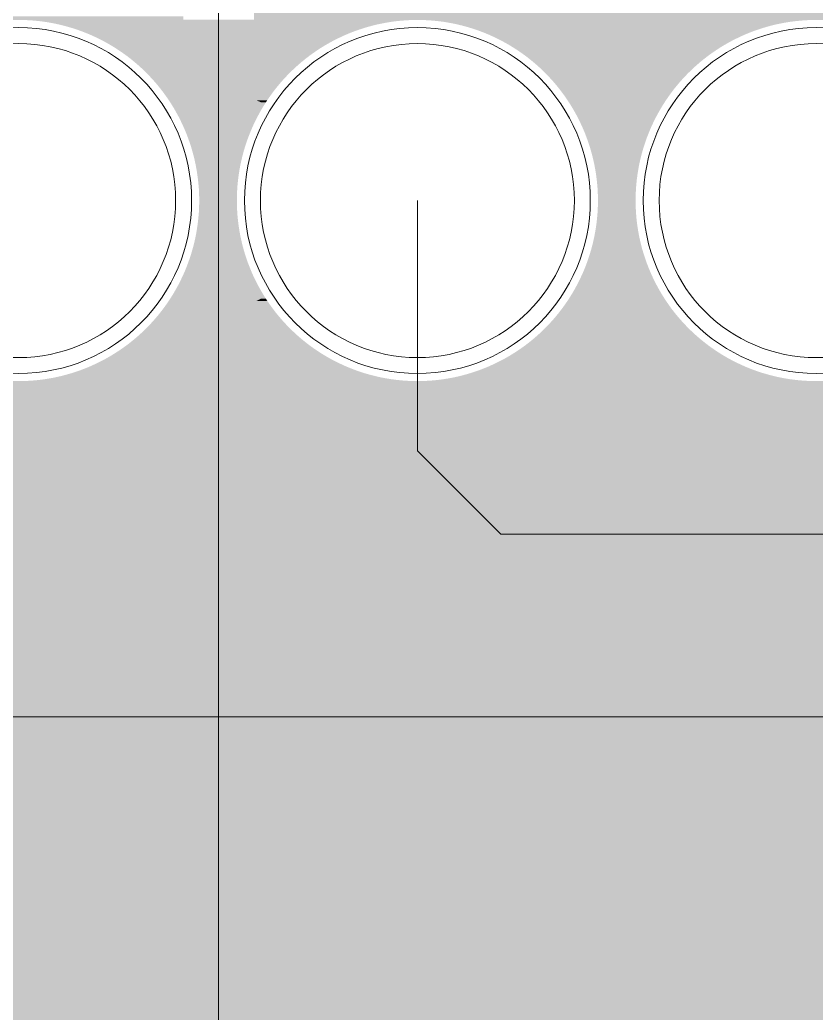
# Model space of a CAD drawing. Header units: millimetres. Extents: x 0 to 210, y 0 to 297.
# Drawn here: x 123.86 to 128.94, y 218.22 to 224.55 of the extents above; entities that cross this region are included whole.
import ezdxf

# ---------------------------------------------------------------- set-up
doc = ezdxf.new("R2010")
doc.units = ezdxf.units.MM
for name, pattern in [('K5LT32768', [0]), ('K5LT32769', [0]), ('K5LT32770', [0]), ('K5LT32771', [0]), ('K5LT32773', [0])]:
    doc.linetypes.add(name, pattern=pattern)

# ---------------------------------------------------------------- blocks, each defined once
blk = doc.blocks.new('U12')
at = {"color": 7, "linetype": 'K5LT32768', "lineweight": 18}
blk.add_circle((123.8564, 223.3985), 1, dxfattribs=at)
blk = doc.blocks.new('U13')
at = {"color": 7, "linetype": 'K5LT32768', "lineweight": 18}
blk.add_circle((126.3964, 223.3985), 1, dxfattribs=at)
blk = doc.blocks.new('U14')
at = {"color": 7, "linetype": 'K5LT32768', "lineweight": 18}
blk.add_circle((128.9364, 223.3985), 1, dxfattribs=at)
blk = doc.blocks.new('U108')
blk.add_hatch(color=7).paths.add_polyline_path([(124.4649, 219.273), (124.4649, 218.373), (123.165, 218.373), (123.165, 219.273)])
blk = doc.blocks.new('U143')
at = {"color": 1, "linetype": 'K5LT32771', "lineweight": 18, "true_color": 0xff0000}
blk.add_circle((123.8564, 223.3985), 1.1016, dxfattribs=at)
blk = doc.blocks.new('U144')
at = {"color": 1, "linetype": 'K5LT32771', "lineweight": 18, "true_color": 0xff0000}
blk.add_circle((126.3964, 223.3985), 1.1016, dxfattribs=at)
blk = doc.blocks.new('U145')
at = {"color": 1, "linetype": 'K5LT32771', "lineweight": 18, "true_color": 0xff0000}
blk.add_circle((128.9364, 223.3985), 1.1016, dxfattribs=at)
blk = doc.blocks.new('U211')
at = {"true_color": 0xff0000}
blk.add_hatch(color=1, dxfattribs=at).paths.add_polyline_path([(124.5665, 219.3746), (124.5665, 218.2714), (123.0634, 218.2714), (123.0634, 219.3746)])
blk = doc.blocks.new('U245')
at = {"color": 3, "linetype": 'K5LT32773', "lineweight": 18, "true_color": 0x00ff00}
blk.add_circle((123.8564, 223.3985), 1, dxfattribs=at)
blk = doc.blocks.new('U246')
at = {"color": 3, "linetype": 'K5LT32773', "lineweight": 18, "true_color": 0x00ff00}
blk.add_circle((126.3964, 223.3985), 1, dxfattribs=at)
blk = doc.blocks.new('U247')
at = {"color": 3, "linetype": 'K5LT32773', "lineweight": 18, "true_color": 0x00ff00}
blk.add_circle((128.9364, 223.3985), 1, dxfattribs=at)
blk = doc.blocks.new('U309')
at = {"color": 1, "linetype": 'K5LT32771', "lineweight": 18, "true_color": 0xff0000}
blk.add_circle((123.8564, 223.3985), 1.1016, dxfattribs=at)
blk = doc.blocks.new('U310')
at = {"color": 1, "linetype": 'K5LT32771', "lineweight": 18, "true_color": 0xff0000}
blk.add_circle((126.3964, 223.3985), 1.1016, dxfattribs=at)
blk = doc.blocks.new('U311')
at = {"color": 1, "linetype": 'K5LT32771', "lineweight": 18, "true_color": 0xff0000}
blk.add_circle((128.9364, 223.3985), 1.1016, dxfattribs=at)

msp = doc.modelspace()

# ---------------------------------------------------------------- hatches: boundary and pattern name
for points in [[(125.355, 224.5487), (125.355, 224.6652), (130.515, 224.6652), (130.515, 224.5487)], [(122.5248, 224.5487), (122.5014, 224.572), (124.9049, 224.572), (124.9049, 224.5487)], [(123.9016, 224.5479), (123.8716, 224.5487), (124.9049, 224.5487), (124.9049, 224.5479)], [(123.9315, 224.5464), (123.9016, 224.5479), (124.9049, 224.5479), (124.9049, 224.5464)], [(123.9618, 224.5438), (123.9315, 224.5464), (124.9049, 224.5464), (124.9049, 224.5438)], [(123.9917, 224.5408), (123.9618, 224.5438), (124.9049, 224.5438), (124.9049, 224.5408)], [(124.0215, 224.537), (123.9917, 224.5408), (124.9049, 224.5408), (124.9049, 224.537)], [(124.0512, 224.5321), (124.0215, 224.537), (124.9049, 224.537), (124.9049, 224.5321)], [(124.0809, 224.5266), (124.0512, 224.5321), (124.9049, 224.5321), (124.9049, 224.5266)], [(124.1104, 224.5205), (124.0809, 224.5266), (124.9049, 224.5266), (124.9049, 224.5205)], [(124.1396, 224.5134), (124.1104, 224.5205), (124.9049, 224.5205), (124.9049, 224.5134)], [(125.355, 224.5479), (125.355, 224.5487), (126.3814, 224.5487), (126.3514, 224.5479)], [(125.355, 224.5464), (125.355, 224.5479), (126.3514, 224.5479), (126.3212, 224.5464)], [(125.355, 224.5438), (125.355, 224.5464), (126.3212, 224.5464), (126.2912, 224.5438)], [(125.355, 224.5408), (125.355, 224.5438), (126.2912, 224.5438), (126.2612, 224.5408)], [(125.355, 224.537), (125.355, 224.5408), (126.2612, 224.5408), (126.2315, 224.537)], [(125.355, 224.5321), (125.355, 224.537), (126.2315, 224.537), (126.2018, 224.5321)], [(125.355, 224.5266), (125.355, 224.5321), (126.2018, 224.5321), (126.1721, 224.5266)], [(125.355, 224.5205), (125.355, 224.5266), (126.1721, 224.5266), (126.1426, 224.5205)], [(125.355, 224.5134), (125.355, 224.5205), (126.1426, 224.5205), (126.1134, 224.5134)], [(126.4416, 224.5479), (126.4116, 224.5487), (128.9214, 224.5487), (128.8914, 224.5479)], [(126.4718, 224.5464), (126.4416, 224.5479), (128.8914, 224.5479), (128.8612, 224.5464)], [(126.5018, 224.5438), (126.4718, 224.5464), (128.8612, 224.5464), (128.8312, 224.5438)], [(126.5317, 224.5408), (126.5018, 224.5438), (128.8312, 224.5438), (128.8012, 224.5408)], [(126.5615, 224.537), (126.5317, 224.5408), (128.8012, 224.5408), (128.7715, 224.537)], [(126.5912, 224.5321), (126.5615, 224.537), (128.7715, 224.537), (128.7415, 224.5321)], [(126.6209, 224.5266), (126.5912, 224.5321), (128.7415, 224.5321), (128.7121, 224.5266)], [(126.6504, 224.5205), (126.6209, 224.5266), (128.7121, 224.5266), (128.6826, 224.5205)], [(126.6796, 224.5134), (126.6504, 224.5205), (128.6826, 224.5205), (128.6534, 224.5134)], [(124.1685, 224.5055), (124.1396, 224.5134), (124.9049, 224.5134), (124.9049, 224.5055)], [(124.1975, 224.4971), (124.1685, 224.5055), (124.9049, 224.5055), (124.9049, 224.4971)], [(124.2262, 224.4877), (124.1975, 224.4971), (124.9049, 224.4971), (124.9049, 224.4877)], [(124.2544, 224.4778), (124.2262, 224.4877), (124.9049, 224.4877), (124.9049, 224.4778)], [(124.2826, 224.4669), (124.2544, 224.4778), (124.9049, 224.4778), (124.9049, 224.4669)], [(124.3105, 224.4554), (124.2826, 224.4669), (124.9049, 224.4669), (124.9049, 224.4554)], [(124.3379, 224.443), (124.3105, 224.4554), (124.9049, 224.4554), (124.9049, 224.443)], [(125.355, 224.5055), (125.355, 224.5134), (126.1134, 224.5134), (126.0842, 224.5055)], [(125.355, 224.4971), (125.355, 224.5055), (126.0842, 224.5055), (126.0555, 224.4971)], [(125.355, 224.4877), (125.355, 224.4971), (126.0555, 224.4971), (126.0268, 224.4877)], [(125.355, 224.4778), (125.355, 224.4877), (126.0268, 224.4877), (125.9983, 224.4778)], [(125.355, 224.4669), (125.355, 224.4778), (125.9983, 224.4778), (125.9704, 224.4669)], [(125.355, 224.4554), (125.355, 224.4669), (125.9704, 224.4669), (125.9425, 224.4554)], [(125.355, 224.443), (125.355, 224.4554), (125.9425, 224.4554), (125.915, 224.443)], [(126.7085, 224.5055), (126.6796, 224.5134), (128.6534, 224.5134), (128.6242, 224.5055)], [(126.7375, 224.4971), (126.7085, 224.5055), (128.6242, 224.5055), (128.5955, 224.4971)], [(126.7662, 224.4877), (126.7375, 224.4971), (128.5955, 224.4971), (128.5668, 224.4877)], [(126.7944, 224.4778), (126.7662, 224.4877), (128.5668, 224.4877), (128.5383, 224.4778)], [(126.8226, 224.4669), (126.7944, 224.4778), (128.5383, 224.4778), (128.5101, 224.4669)], [(126.8505, 224.4554), (126.8226, 224.4669), (128.5101, 224.4669), (128.4825, 224.4554)], [(126.8779, 224.443), (126.8505, 224.4554), (128.4825, 224.4554), (128.455, 224.443)], [(124.3651, 224.43), (124.3379, 224.443), (124.9049, 224.443), (124.9049, 224.43)], [(124.392, 224.4166), (124.3651, 224.43), (124.9049, 224.43), (124.9049, 224.4166)], [(124.4185, 224.4021), (124.392, 224.4166), (124.9049, 224.4166), (124.9049, 224.4021)], [(124.4444, 224.3871), (124.4185, 224.4021), (124.9049, 224.4021), (124.9049, 224.3871)], [(125.355, 224.43), (125.355, 224.443), (125.915, 224.443), (125.8879, 224.43)], [(125.355, 224.4166), (125.355, 224.43), (125.8879, 224.43), (125.8609, 224.4166)], [(125.355, 224.4021), (125.355, 224.4166), (125.8609, 224.4166), (125.8345, 224.4021)], [(125.355, 224.3871), (125.355, 224.4021), (125.8345, 224.4021), (125.8083, 224.3871)], [(126.9051, 224.43), (126.8779, 224.443), (128.455, 224.443), (128.4279, 224.43)], [(126.932, 224.4166), (126.9051, 224.43), (128.4279, 224.43), (128.4009, 224.4166)], [(126.9585, 224.4021), (126.932, 224.4166), (128.4009, 224.4166), (128.3745, 224.4021)], [(126.9844, 224.3871), (126.9585, 224.4021), (128.3745, 224.4021), (128.3483, 224.3871)], [(124.47, 224.3714), (124.4444, 224.3871), (124.9049, 224.3871), (124.9049, 224.3714)], [(124.4954, 224.3549), (124.47, 224.3714), (124.9049, 224.3714), (124.9049, 224.3549)], [(124.5203, 224.3378), (124.4954, 224.3549), (124.9049, 224.3549), (124.9049, 224.3378)], [(124.5447, 224.3203), (124.5203, 224.3378), (124.9049, 224.3378), (124.9049, 224.3203)], [(125.355, 224.3714), (125.355, 224.3871), (125.8083, 224.3871), (125.7827, 224.3714)], [(125.355, 224.3549), (125.355, 224.3714), (125.7827, 224.3714), (125.7575, 224.3549)], [(125.355, 224.3378), (125.355, 224.3549), (125.7575, 224.3549), (125.7327, 224.3378)], [(125.355, 224.3203), (125.355, 224.3378), (125.7327, 224.3378), (125.7083, 224.3203)], [(127.01, 224.3714), (126.9844, 224.3871), (128.3483, 224.3871), (128.3227, 224.3714)], [(127.0354, 224.3549), (127.01, 224.3714), (128.3227, 224.3714), (128.2975, 224.3549)], [(127.0603, 224.3378), (127.0354, 224.3549), (128.2975, 224.3549), (128.2727, 224.3378)], [(127.0847, 224.3203), (127.0603, 224.3378), (128.2727, 224.3378), (128.2483, 224.3203)], [(124.5686, 224.3018), (124.5447, 224.3203), (124.9049, 224.3203), (124.9049, 224.3018)], [(124.5919, 224.283), (124.5686, 224.3018), (124.9049, 224.3018), (124.9049, 224.283)], [(124.6148, 224.2634), (124.5919, 224.283), (124.9049, 224.283), (124.9049, 224.2634)], [(125.355, 224.3018), (125.355, 224.3203), (125.7083, 224.3203), (125.6844, 224.3018)], [(125.355, 224.283), (125.355, 224.3018), (125.6844, 224.3018), (125.661, 224.283)], [(125.355, 224.2634), (125.355, 224.283), (125.661, 224.283), (125.6382, 224.2634)], [(127.1086, 224.3018), (127.0847, 224.3203), (128.2483, 224.3203), (128.2244, 224.3018)], [(127.1319, 224.283), (127.1086, 224.3018), (128.2244, 224.3018), (128.201, 224.283)], [(127.1548, 224.2634), (127.1319, 224.283), (128.201, 224.283), (128.1782, 224.2634)], [(124.6372, 224.2433), (124.6148, 224.2634), (124.9049, 224.2634), (124.9049, 224.2433)], [(124.659, 224.2225), (124.6372, 224.2433), (124.9049, 224.2433), (124.9049, 224.2225)], [(124.6803, 224.2012), (124.659, 224.2225), (124.9049, 224.2225), (124.9049, 224.2012)], [(125.355, 224.2433), (125.355, 224.2634), (125.6382, 224.2634), (125.6158, 224.2433)], [(125.355, 224.2225), (125.355, 224.2433), (125.6158, 224.2433), (125.594, 224.2225)], [(125.355, 224.2012), (125.355, 224.2225), (125.594, 224.2225), (125.5726, 224.2012)], [(127.1772, 224.2433), (127.1548, 224.2634), (128.1782, 224.2634), (128.1558, 224.2433)], [(127.199, 224.2225), (127.1772, 224.2433), (128.1558, 224.2433), (128.134, 224.2225)], [(127.2203, 224.2012), (127.199, 224.2225), (128.134, 224.2225), (128.1126, 224.2012)], [(124.7009, 224.1793), (124.6803, 224.2012), (124.9049, 224.2012), (124.9049, 224.1793)], [(124.7212, 224.157), (124.7009, 224.1793), (124.9049, 224.1793), (124.9049, 224.157)], [(124.7408, 224.1341), (124.7212, 224.157), (124.9049, 224.157), (124.9049, 224.1341)], [(125.355, 224.1793), (125.355, 224.2012), (125.5726, 224.2012), (125.5518, 224.1793)], [(125.355, 224.157), (125.355, 224.1793), (125.5518, 224.1793), (125.5317, 224.157)], [(125.355, 224.1341), (125.355, 224.157), (125.5317, 224.157), (125.5122, 224.1341)], [(127.2409, 224.1793), (127.2203, 224.2012), (128.1126, 224.2012), (128.0918, 224.1793)], [(127.2612, 224.157), (127.2409, 224.1793), (128.0918, 224.1793), (128.0717, 224.157)], [(127.2808, 224.1341), (127.2612, 224.157), (128.0717, 224.157), (128.0522, 224.1341)], [(124.7596, 224.1108), (124.7408, 224.1341), (124.9049, 224.1341), (124.9049, 224.1108)], [(124.7779, 224.0869), (124.7596, 224.1108), (124.9049, 224.1108), (124.9049, 224.0869)], [(124.7957, 224.0625), (124.7779, 224.0869), (124.9049, 224.0869), (124.9049, 224.0625)], [(125.355, 224.1108), (125.355, 224.1341), (125.5122, 224.1341), (125.4931, 224.1108)], [(125.355, 224.0869), (125.355, 224.1108), (125.4931, 224.1108), (125.4748, 224.0869)], [(125.355, 224.0625), (125.355, 224.0869), (125.4748, 224.0869), (125.4573, 224.0625)], [(127.2996, 224.1108), (127.2808, 224.1341), (128.0522, 224.1341), (128.0331, 224.1108)], [(127.3179, 224.0869), (127.2996, 224.1108), (128.0331, 224.1108), (128.0148, 224.0869)], [(127.3357, 224.0625), (127.3179, 224.0869), (128.0148, 224.0869), (127.9973, 224.0625)], [(124.8127, 224.0376), (124.7957, 224.0625), (124.9049, 224.0625), (124.9049, 224.0376)], [(124.8148, 224.0343), (124.8127, 224.0376), (124.9049, 224.0376), (124.9049, 224.0343)], [(124.8292, 224.0125), (124.8148, 224.0343), (124.9049, 224.0343)], [(125.355, 224.0455), (125.355, 224.0625), (125.4573, 224.0625), (125.4455, 224.0455)], [(125.3713, 224.0376), (125.355, 224.0455), (125.4455, 224.0455), (125.44, 224.0376)], [(125.3981, 224.0247), (125.3713, 224.0376), (125.44, 224.0376), (125.4317, 224.0247)], [(127.3527, 224.0376), (127.3357, 224.0625), (127.9973, 224.0625), (127.98, 224.0376)], [(127.3692, 224.0125), (127.3527, 224.0376), (127.98, 224.0376), (127.9638, 224.0125)], [(127.3849, 223.9868), (127.3692, 224.0125), (127.9638, 224.0125), (127.948, 223.9868)], [(127.3999, 223.9606), (127.3849, 223.9868), (127.948, 223.9868), (127.9331, 223.9606)], [(127.4144, 223.9342), (127.3999, 223.9606), (127.9331, 223.9606), (127.9186, 223.9342)], [(127.4279, 223.9073), (127.4144, 223.9342), (127.9186, 223.9342), (127.9049, 223.9073)], [(127.4408, 223.8801), (127.4279, 223.9073), (127.9049, 223.9073), (127.8919, 223.8801)], [(127.4533, 223.8527), (127.4408, 223.8801), (127.8919, 223.8801), (127.8797, 223.8527)], [(127.4647, 223.8248), (127.4533, 223.8527), (127.8797, 223.8527), (127.8683, 223.8248)], [(127.4754, 223.7968), (127.4647, 223.8248), (127.8683, 223.8248), (127.8574, 223.7968)], [(127.4855, 223.7684), (127.4754, 223.7968), (127.8574, 223.7968), (127.8475, 223.7684)], [(127.4949, 223.7397), (127.4855, 223.7684), (127.8475, 223.7684), (127.8381, 223.7397)], [(127.5033, 223.711), (127.4949, 223.7397), (127.8381, 223.7397), (127.8294, 223.711)], [(127.5112, 223.6818), (127.5033, 223.711), (127.8294, 223.711), (127.8218, 223.6818)], [(127.5183, 223.6525), (127.5112, 223.6818), (127.8218, 223.6818), (127.8147, 223.6525)], [(127.5244, 223.6231), (127.5183, 223.6525), (127.8147, 223.6525), (127.8083, 223.6231)], [(127.53, 223.5934), (127.5244, 223.6231), (127.8083, 223.6231), (127.803, 223.5934)], [(127.5345, 223.5636), (127.53, 223.5934), (127.803, 223.5934), (127.7982, 223.5636)], [(127.5386, 223.5339), (127.5345, 223.5636), (127.7982, 223.5636), (127.7944, 223.5339)], [(127.5416, 223.504), (127.5386, 223.5339), (127.7944, 223.5339), (127.7911, 223.504)], [(127.5442, 223.474), (127.5416, 223.504), (127.7911, 223.504), (127.7888, 223.474)], [(127.5457, 223.4438), (127.5442, 223.474), (127.7888, 223.474), (127.7873, 223.4438)], [(127.5465, 223.4138), (127.5457, 223.4438), (127.7873, 223.4438), (127.7865, 223.4138)], [(127.5457, 223.3536), (127.5465, 223.3836), (127.7865, 223.3836), (127.7873, 223.3536)], [(127.5465, 223.3836), (127.5465, 223.4138), (127.7865, 223.4138), (127.7865, 223.3836)], [(127.5416, 223.2934), (127.5442, 223.3234), (127.7888, 223.3234), (127.7911, 223.2934)], [(127.5442, 223.3234), (127.5457, 223.3536), (127.7873, 223.3536), (127.7888, 223.3234)], [(127.5345, 223.2337), (127.5386, 223.2634), (127.7944, 223.2634), (127.7982, 223.2337)], [(127.5386, 223.2634), (127.5416, 223.2934), (127.7911, 223.2934), (127.7944, 223.2634)], [(127.5244, 223.1743), (127.53, 223.204), (127.803, 223.204), (127.8083, 223.1743)], [(127.53, 223.204), (127.5345, 223.2337), (127.7982, 223.2337), (127.803, 223.204)], [(127.5112, 223.1156), (127.5183, 223.1448), (127.8147, 223.1448), (127.8218, 223.1156)], [(127.5183, 223.1448), (127.5244, 223.1743), (127.8083, 223.1743), (127.8147, 223.1448)], [(127.4949, 223.0577), (127.5033, 223.0864), (127.8294, 223.0864), (127.8381, 223.0577)], [(127.5033, 223.0864), (127.5112, 223.1156), (127.8218, 223.1156), (127.8294, 223.0864)], [(127.4647, 222.9726), (127.4754, 223.0005), (127.8574, 223.0005), (127.8683, 222.9726)], [(127.4754, 223.0005), (127.4855, 223.029), (127.8475, 223.029), (127.8574, 223.0005)], [(127.4855, 223.029), (127.4949, 223.0577), (127.8381, 223.0577), (127.8475, 223.029)], [(127.4408, 222.9172), (127.4533, 222.9446), (127.8797, 222.9446), (127.8919, 222.9172)], [(127.4533, 222.9446), (127.4647, 222.9726), (127.8683, 222.9726), (127.8797, 222.9446)], [(127.4144, 222.8631), (127.4279, 222.89), (127.9049, 222.89), (127.9186, 222.8631)], [(127.4279, 222.89), (127.4408, 222.9172), (127.8919, 222.9172), (127.9049, 222.89)], [(127.3692, 222.7849), (127.3849, 222.8105), (127.948, 222.8105), (127.9638, 222.7849)], [(127.3849, 222.8105), (127.3999, 222.8367), (127.9331, 222.8367), (127.948, 222.8105)], [(127.3999, 222.8367), (127.4144, 222.8631), (127.9186, 222.8631), (127.9331, 222.8367)], [(124.7957, 222.7348), (124.8127, 222.7597), (124.9049, 222.7597), (124.9049, 222.7348)], [(124.8127, 222.7597), (124.8148, 222.763), (124.9049, 222.763), (124.9049, 222.7597)], [(124.8148, 222.763), (124.8292, 222.7849), (124.9049, 222.763)], [(125.355, 222.7518), (125.3713, 222.7597), (125.44, 222.7597), (125.4455, 222.7518)], [(125.355, 222.7348), (125.355, 222.7518), (125.4455, 222.7518), (125.4573, 222.7348)], [(125.3713, 222.7597), (125.3981, 222.7727), (125.4317, 222.7727), (125.44, 222.7597)], [(127.3357, 222.7348), (127.3527, 222.7597), (127.98, 222.7597), (127.9973, 222.7348)], [(127.3527, 222.7597), (127.3692, 222.7849), (127.9638, 222.7849), (127.98, 222.7597)], [(124.7408, 222.6632), (124.7596, 222.6866), (124.9049, 222.6866), (124.9049, 222.6632)], [(124.7596, 222.6866), (124.7779, 222.7105), (124.9049, 222.7105), (124.9049, 222.6866)], [(124.7779, 222.7105), (124.7957, 222.7348), (124.9049, 222.7348), (124.9049, 222.7105)], [(125.355, 222.7105), (125.355, 222.7348), (125.4573, 222.7348), (125.4748, 222.7105)], [(125.355, 222.6866), (125.355, 222.7105), (125.4748, 222.7105), (125.4931, 222.6866)], [(125.355, 222.6632), (125.355, 222.6866), (125.4931, 222.6866), (125.5122, 222.6632)], [(127.2808, 222.6632), (127.2996, 222.6866), (128.0331, 222.6866), (128.0522, 222.6632)], [(127.2996, 222.6866), (127.3179, 222.7105), (128.0148, 222.7105), (128.0331, 222.6866)], [(127.3179, 222.7105), (127.3357, 222.7348), (127.9973, 222.7348), (128.0148, 222.7105)], [(124.7009, 222.618), (124.7212, 222.6404), (124.9049, 222.6404), (124.9049, 222.618)], [(124.7212, 222.6404), (124.7408, 222.6632), (124.9049, 222.6632), (124.9049, 222.6404)], [(125.355, 222.6404), (125.355, 222.6632), (125.5122, 222.6632), (125.5317, 222.6404)], [(125.355, 222.618), (125.355, 222.6404), (125.5317, 222.6404), (125.5518, 222.618)], [(127.2409, 222.618), (127.2612, 222.6404), (128.0717, 222.6404), (128.0918, 222.618)], [(127.2612, 222.6404), (127.2808, 222.6632), (128.0522, 222.6632), (128.0717, 222.6404)], [(124.6372, 222.5542), (124.659, 222.5748), (124.9049, 222.5748), (124.9049, 222.5542)], [(124.659, 222.5748), (124.6803, 222.5962), (124.9049, 222.5962), (124.9049, 222.5748)], [(124.6803, 222.5962), (124.7009, 222.618), (124.9049, 222.618), (124.9049, 222.5962)], [(125.355, 222.5962), (125.355, 222.618), (125.5518, 222.618), (125.5726, 222.5962)], [(125.355, 222.5748), (125.355, 222.5962), (125.5726, 222.5962), (125.594, 222.5748)], [(125.355, 222.5542), (125.355, 222.5748), (125.594, 222.5748), (125.6158, 222.5542)], [(127.1772, 222.5542), (127.199, 222.5748), (128.134, 222.5748), (128.1558, 222.5542)], [(127.199, 222.5748), (127.2203, 222.5962), (128.1126, 222.5962), (128.134, 222.5748)], [(127.2203, 222.5962), (127.2409, 222.618), (128.0918, 222.618), (128.1126, 222.5962)], [(124.5447, 222.477), (124.5686, 222.4956), (124.9049, 222.4956), (124.9049, 222.477)], [(124.5686, 222.4956), (124.5919, 222.5144), (124.9049, 222.5144), (124.9049, 222.4956)], [(124.5919, 222.5144), (124.6148, 222.5339), (124.9049, 222.5339), (124.9049, 222.5144)], [(124.6148, 222.5339), (124.6372, 222.5542), (124.9049, 222.5542), (124.9049, 222.5339)], [(125.355, 222.5339), (125.355, 222.5542), (125.6158, 222.5542), (125.6382, 222.5339)], [(125.355, 222.5144), (125.355, 222.5339), (125.6382, 222.5339), (125.661, 222.5144)], [(125.355, 222.4956), (125.355, 222.5144), (125.661, 222.5144), (125.6844, 222.4956)], [(125.355, 222.477), (125.355, 222.4956), (125.6844, 222.4956), (125.7083, 222.477)], [(127.0847, 222.477), (127.1086, 222.4956), (128.2244, 222.4956), (128.2483, 222.477)], [(127.1086, 222.4956), (127.1319, 222.5144), (128.201, 222.5144), (128.2244, 222.4956)], [(127.1319, 222.5144), (127.1548, 222.5339), (128.1782, 222.5339), (128.201, 222.5144)], [(127.1548, 222.5339), (127.1772, 222.5542), (128.1558, 222.5542), (128.1782, 222.5339)], [(124.47, 222.426), (124.4954, 222.4425), (124.9049, 222.4425), (124.9049, 222.426)], [(124.4954, 222.4425), (124.5203, 222.4595), (124.9049, 222.4595), (124.9049, 222.4425)], [(124.5203, 222.4595), (124.5447, 222.477), (124.9049, 222.477), (124.9049, 222.4595)], [(125.355, 222.4595), (125.355, 222.477), (125.7083, 222.477), (125.7327, 222.4595)], [(125.355, 222.4425), (125.355, 222.4595), (125.7327, 222.4595), (125.7575, 222.4425)], [(125.355, 222.426), (125.355, 222.4425), (125.7575, 222.4425), (125.7827, 222.426)], [(127.01, 222.426), (127.0354, 222.4425), (128.2975, 222.4425), (128.3227, 222.426)], [(127.0354, 222.4425), (127.0603, 222.4595), (128.2727, 222.4595), (128.2975, 222.4425)], [(127.0603, 222.4595), (127.0847, 222.477), (128.2483, 222.477), (128.2727, 222.4595)], [(124.3379, 222.3544), (124.3651, 222.3673), (124.9049, 222.3673), (124.9049, 222.3544)], [(124.3651, 222.3673), (124.392, 222.3808), (124.9049, 222.3808), (124.9049, 222.3673)], [(124.392, 222.3808), (124.4185, 222.3952), (124.9049, 222.3952), (124.9049, 222.3808)], [(124.4185, 222.3952), (124.4444, 222.4102), (124.9049, 222.4102), (124.9049, 222.3952)], [(124.4444, 222.4102), (124.47, 222.426), (124.9049, 222.426), (124.9049, 222.4102)], [(125.355, 222.4102), (125.355, 222.426), (125.7827, 222.426), (125.8083, 222.4102)], [(125.355, 222.3952), (125.355, 222.4102), (125.8083, 222.4102), (125.8345, 222.3952)], [(125.355, 222.3808), (125.355, 222.3952), (125.8345, 222.3952), (125.8609, 222.3808)], [(125.355, 222.3673), (125.355, 222.3808), (125.8609, 222.3808), (125.8879, 222.3673)], [(125.355, 222.363), (125.355, 222.3673), (125.8879, 222.3673), (125.8962, 222.363)], [(126.8965, 222.363), (126.9051, 222.3673), (128.4279, 222.3673), (128.4369, 222.363)], [(126.9051, 222.3673), (126.932, 222.3808), (128.4009, 222.3808), (128.4279, 222.3673)], [(126.932, 222.3808), (126.9585, 222.3952), (128.3745, 222.3952), (128.4009, 222.3808)], [(126.9585, 222.3952), (126.9844, 222.4102), (128.3483, 222.4102), (128.3745, 222.3952)], [(126.9844, 222.4102), (127.01, 222.426), (128.3227, 222.426), (128.3483, 222.4102)], [(124.1975, 222.3002), (124.2262, 222.3096), (124.9049, 222.3096), (124.9049, 222.3002)], [(124.2262, 222.3096), (124.2544, 222.3196), (124.9049, 222.3196), (124.9049, 222.3096)], [(124.2544, 222.3196), (124.2826, 222.3305), (124.9049, 222.3305), (124.9049, 222.3196)], [(124.2826, 222.3305), (124.3105, 222.3419), (124.9049, 222.3419), (124.9049, 222.3305)], [(124.3105, 222.3419), (124.3379, 222.3544), (124.9049, 222.3544), (124.9049, 222.3419)], [(125.355, 221.8034), (125.355, 222.363), (125.8962, 222.363), (125.8962, 221.8034)], [(126.8965, 222.3544), (126.8965, 222.363), (128.4369, 222.363), (128.455, 222.3544)], [(126.8965, 222.3419), (126.8965, 222.3544), (128.455, 222.3544), (128.4825, 222.3419)], [(126.8965, 222.3305), (126.8965, 222.3419), (128.4825, 222.3419), (128.5101, 222.3305)], [(126.8965, 222.3196), (126.8965, 222.3305), (128.5101, 222.3305), (128.5383, 222.3196)], [(126.8965, 222.3096), (126.8965, 222.3196), (128.5383, 222.3196), (128.5668, 222.3096)], [(126.8965, 222.3002), (126.8965, 222.3096), (128.5668, 222.3096), (128.5955, 222.3002)], [(124.0817, 222.2708), (124.1104, 222.2769), (124.9049, 222.2769), (124.9049, 222.2708)], [(124.0817, 219.4229), (124.0817, 222.2708), (124.9049, 222.2708), (124.9049, 219.4229)], [(124.1104, 222.2769), (124.1396, 222.284), (124.9049, 222.284), (124.9049, 222.2769)], [(124.1396, 222.284), (124.1685, 222.2919), (124.9049, 222.2919), (124.9049, 222.284)], [(124.1685, 222.2919), (124.1975, 222.3002), (124.9049, 222.3002), (124.9049, 222.2919)], [(126.8965, 222.2919), (126.8965, 222.3002), (128.5955, 222.3002), (128.6242, 222.2919)], [(126.8965, 222.284), (126.8965, 222.2919), (128.6242, 222.2919), (128.6534, 222.284)], [(126.8965, 222.2769), (126.8965, 222.284), (128.6534, 222.284), (128.6826, 222.2769)], [(126.8965, 222.2705), (126.8965, 222.2769), (128.6826, 222.2769), (128.7121, 222.2705)], [(126.8965, 222.2652), (126.8965, 222.2705), (128.7121, 222.2705), (128.7415, 222.2652)], [(126.8965, 222.2604), (126.8965, 222.2652), (128.7415, 222.2652), (128.7715, 222.2604)], [(126.8965, 222.2566), (126.8965, 222.2604), (128.7715, 222.2604), (128.8012, 222.2566)], [(126.8965, 222.2533), (126.8965, 222.2566), (128.8012, 222.2566), (128.8312, 222.2533)], [(126.8965, 222.251), (126.8965, 222.2533), (128.8312, 222.2533), (128.8612, 222.251)], [(126.8965, 222.2494), (126.8965, 222.251), (128.8612, 222.251), (128.8914, 222.2494)], [(126.8965, 222.2487), (126.8965, 222.2494), (128.8914, 222.2494), (128.9214, 222.2487)], [(126.8965, 222.0107), (126.8965, 222.2487), (129.9835, 222.2487), (129.7454, 222.0107)], [(127.134, 221.7732), (126.8965, 222.0107), (129.7454, 222.0107), (129.5079, 221.7732)], [(125.355, 221.7839), (125.355, 221.8034), (125.8962, 221.8034), (125.8967, 221.7839)], [(125.355, 221.7643), (125.355, 221.7839), (125.8967, 221.7839), (125.898, 221.7643)], [(125.355, 221.7448), (125.355, 221.7643), (125.898, 221.7643), (125.8998, 221.7448)], [(125.355, 221.7252), (125.355, 221.7448), (125.8998, 221.7448), (125.9026, 221.7252)], [(125.355, 221.7059), (125.355, 221.7252), (125.9026, 221.7252), (125.9059, 221.7059)], [(125.355, 221.6868), (125.355, 221.7059), (125.9059, 221.7059), (125.9102, 221.6868)], [(125.355, 221.6678), (125.355, 221.6868), (125.9102, 221.6868), (125.915, 221.6678)], [(125.355, 221.649), (125.355, 221.6678), (125.915, 221.6678), (125.9209, 221.649)], [(125.355, 221.6305), (125.355, 221.649), (125.9209, 221.649), (125.9272, 221.6305)], [(125.355, 221.6122), (125.355, 221.6305), (125.9272, 221.6305), (125.9343, 221.6122)], [(125.355, 221.5941), (125.355, 221.6122), (125.9343, 221.6122), (125.9422, 221.5941)], [(125.355, 221.5766), (125.355, 221.5941), (125.9422, 221.5941), (125.9508, 221.5766)], [(125.355, 221.5591), (125.355, 221.5766), (125.9508, 221.5766), (125.9602, 221.5591)], [(125.355, 221.5423), (125.355, 221.5591), (125.9602, 221.5591), (125.9701, 221.5423)], [(125.355, 221.5255), (125.355, 221.5423), (125.9701, 221.5423), (125.9806, 221.5255)], [(125.355, 221.5095), (125.355, 221.5255), (125.9806, 221.5255), (125.9917, 221.5095)], [(125.355, 221.4938), (125.355, 221.5095), (125.9917, 221.5095), (126.0037, 221.4938)], [(125.355, 221.4788), (125.355, 221.4938), (126.0037, 221.4938), (126.0161, 221.4788)], [(125.355, 221.4641), (125.355, 221.4788), (126.0161, 221.4788), (126.0291, 221.4641)], [(125.355, 221.4499), (125.355, 221.4641), (126.0291, 221.4641), (126.0428, 221.4499)], [(125.355, 220.9195), (125.355, 221.4499), (126.0428, 221.4499), (126.5734, 220.9195)], [(125.355, 220.9058), (125.355, 220.9195), (126.5734, 220.9195), (126.5874, 220.9058)], [(125.355, 220.8928), (125.355, 220.9058), (126.5874, 220.9058), (126.6021, 220.8928)], [(125.355, 220.8804), (125.355, 220.8928), (126.6021, 220.8928), (126.6173, 220.8804)], [(125.355, 220.8685), (125.355, 220.8804), (126.6173, 220.8804), (126.6331, 220.8685)], [(125.355, 220.8573), (125.355, 220.8685), (126.6331, 220.8685), (126.6491, 220.8573)], [(125.355, 220.8466), (125.355, 220.8573), (126.6491, 220.8573), (126.6656, 220.8466)], [(125.355, 220.8367), (125.355, 220.8466), (126.6656, 220.8466), (126.6826, 220.8367)], [(125.355, 220.8276), (125.355, 220.8367), (126.6826, 220.8367), (126.6999, 220.8276)], [(125.355, 220.8189), (125.355, 220.8276), (126.6999, 220.8276), (126.7177, 220.8189)], [(125.355, 220.811), (125.355, 220.8189), (126.7177, 220.8189), (126.7354, 220.811)], [(125.355, 220.8039), (125.355, 220.811), (126.7354, 220.811), (126.7537, 220.8039)], [(125.355, 220.7973), (125.355, 220.8039), (126.7537, 220.8039), (126.7725, 220.7973)], [(125.355, 220.7917), (125.355, 220.7973), (126.7725, 220.7973), (126.7911, 220.7917)], [(125.355, 220.7867), (125.355, 220.7917), (126.7911, 220.7917), (126.8101, 220.7867)], [(125.355, 220.7826), (125.355, 220.7867), (126.8101, 220.7867), (126.8294, 220.7826)], [(125.355, 220.779), (125.355, 220.7826), (126.8294, 220.7826), (126.8487, 220.779)], [(125.355, 220.7765), (125.355, 220.779), (126.8487, 220.779), (126.868, 220.7765)], [(125.355, 220.7745), (125.355, 220.7765), (126.868, 220.7765), (126.8876, 220.7745)], [(125.355, 220.7732), (125.355, 220.7745), (126.8876, 220.7745), (126.9074, 220.7732)], [(125.355, 220.7729), (125.355, 220.7732), (126.9074, 220.7732), (126.927, 220.7729)], [(125.355, 216.3981), (125.355, 220.7729), (139.3399, 220.7729), (139.3399, 216.3981)], [(124.615, 218.223), (124.6151, 219.4229), (124.9049, 219.4229), (124.9049, 218.223)]]:
    msp.add_hatch(color=7).paths.add_polyline_path(points)
at = {"true_color": 0x00ff00}
for points in [[(100.4263, 224.5487), (100.433, 224.5499), (133.3151, 224.5499), (133.3151, 224.5487)], [(123.9016, 224.5479), (123.8716, 224.5487), (126.3814, 224.5487), (126.3514, 224.5479)], [(123.9315, 224.5464), (123.9016, 224.5479), (126.3514, 224.5479), (126.3212, 224.5464)], [(123.9618, 224.5438), (123.9315, 224.5464), (126.3212, 224.5464), (126.2912, 224.5438)], [(123.9917, 224.5408), (123.9618, 224.5438), (126.2912, 224.5438), (126.2612, 224.5408)], [(124.0215, 224.537), (123.9917, 224.5408), (126.2612, 224.5408), (126.2315, 224.537)], [(124.0512, 224.5321), (124.0215, 224.537), (126.2315, 224.537), (126.2018, 224.5321)], [(124.0809, 224.5266), (124.0512, 224.5321), (126.2018, 224.5321), (126.1721, 224.5266)], [(124.1104, 224.5205), (124.0809, 224.5266), (126.1721, 224.5266), (126.1426, 224.5205)], [(124.1396, 224.5134), (124.1104, 224.5205), (126.1426, 224.5205), (126.1134, 224.5134)], [(126.4416, 224.5479), (126.4116, 224.5487), (128.9214, 224.5487), (128.8914, 224.5479)], [(126.4718, 224.5464), (126.4416, 224.5479), (128.8914, 224.5479), (128.8612, 224.5464)], [(126.5018, 224.5438), (126.4718, 224.5464), (128.8612, 224.5464), (128.8312, 224.5438)], [(126.5317, 224.5408), (126.5018, 224.5438), (128.8312, 224.5438), (128.8012, 224.5408)], [(126.5615, 224.537), (126.5317, 224.5408), (128.8012, 224.5408), (128.7715, 224.537)], [(126.5912, 224.5321), (126.5615, 224.537), (128.7715, 224.537), (128.7415, 224.5321)], [(126.6209, 224.5266), (126.5912, 224.5321), (128.7415, 224.5321), (128.7121, 224.5266)], [(126.6504, 224.5205), (126.6209, 224.5266), (128.7121, 224.5266), (128.6826, 224.5205)], [(126.6796, 224.5134), (126.6504, 224.5205), (128.6826, 224.5205), (128.6534, 224.5134)], [(124.1685, 224.5055), (124.1396, 224.5134), (126.1134, 224.5134), (126.0842, 224.5055)], [(124.1975, 224.4971), (124.1685, 224.5055), (126.0842, 224.5055), (126.0555, 224.4971)], [(124.2262, 224.4877), (124.1975, 224.4971), (126.0555, 224.4971), (126.0268, 224.4877)], [(124.2544, 224.4778), (124.2262, 224.4877), (126.0268, 224.4877), (125.9983, 224.4778)], [(124.2826, 224.4669), (124.2544, 224.4778), (125.9983, 224.4778), (125.9704, 224.4669)], [(124.3105, 224.4554), (124.2826, 224.4669), (125.9704, 224.4669), (125.9425, 224.4554)], [(124.3379, 224.443), (124.3105, 224.4554), (125.9425, 224.4554), (125.915, 224.443)], [(126.7085, 224.5055), (126.6796, 224.5134), (128.6534, 224.5134), (128.6242, 224.5055)], [(126.7375, 224.4971), (126.7085, 224.5055), (128.6242, 224.5055), (128.5955, 224.4971)], [(126.7662, 224.4877), (126.7375, 224.4971), (128.5955, 224.4971), (128.5668, 224.4877)], [(126.7944, 224.4778), (126.7662, 224.4877), (128.5668, 224.4877), (128.5383, 224.4778)], [(126.8226, 224.4669), (126.7944, 224.4778), (128.5383, 224.4778), (128.5101, 224.4669)], [(126.8505, 224.4554), (126.8226, 224.4669), (128.5101, 224.4669), (128.4825, 224.4554)], [(126.8779, 224.443), (126.8505, 224.4554), (128.4825, 224.4554), (128.455, 224.443)], [(124.3651, 224.43), (124.3379, 224.443), (125.915, 224.443), (125.8879, 224.43)], [(124.392, 224.4166), (124.3651, 224.43), (125.8879, 224.43), (125.8609, 224.4166)], [(124.4185, 224.4021), (124.392, 224.4166), (125.8609, 224.4166), (125.8345, 224.4021)], [(124.4444, 224.3871), (124.4185, 224.4021), (125.8345, 224.4021), (125.8083, 224.3871)], [(126.9051, 224.43), (126.8779, 224.443), (128.455, 224.443), (128.4279, 224.43)], [(126.932, 224.4166), (126.9051, 224.43), (128.4279, 224.43), (128.4009, 224.4166)], [(126.9585, 224.4021), (126.932, 224.4166), (128.4009, 224.4166), (128.3745, 224.4021)], [(126.9844, 224.3871), (126.9585, 224.4021), (128.3745, 224.4021), (128.3483, 224.3871)], [(124.47, 224.3714), (124.4444, 224.3871), (125.8083, 224.3871), (125.7827, 224.3714)], [(124.4954, 224.3549), (124.47, 224.3714), (125.7827, 224.3714), (125.7575, 224.3549)], [(124.5203, 224.3378), (124.4954, 224.3549), (125.7575, 224.3549), (125.7327, 224.3378)], [(124.5447, 224.3203), (124.5203, 224.3378), (125.7327, 224.3378), (125.7083, 224.3203)], [(127.01, 224.3714), (126.9844, 224.3871), (128.3483, 224.3871), (128.3227, 224.3714)], [(127.0354, 224.3549), (127.01, 224.3714), (128.3227, 224.3714), (128.2975, 224.3549)], [(127.0603, 224.3378), (127.0354, 224.3549), (128.2975, 224.3549), (128.2727, 224.3378)], [(127.0847, 224.3203), (127.0603, 224.3378), (128.2727, 224.3378), (128.2483, 224.3203)], [(124.5686, 224.3018), (124.5447, 224.3203), (125.7083, 224.3203), (125.6844, 224.3018)], [(124.5919, 224.283), (124.5686, 224.3018), (125.6844, 224.3018), (125.661, 224.283)], [(124.6148, 224.2634), (124.5919, 224.283), (125.661, 224.283), (125.6382, 224.2634)], [(127.1086, 224.3018), (127.0847, 224.3203), (128.2483, 224.3203), (128.2244, 224.3018)], [(127.1319, 224.283), (127.1086, 224.3018), (128.2244, 224.3018), (128.201, 224.283)], [(127.1548, 224.2634), (127.1319, 224.283), (128.201, 224.283), (128.1782, 224.2634)], [(124.6372, 224.2433), (124.6148, 224.2634), (125.6382, 224.2634), (125.6158, 224.2433)], [(124.659, 224.2225), (124.6372, 224.2433), (125.6158, 224.2433), (125.594, 224.2225)], [(124.6803, 224.2012), (124.659, 224.2225), (125.594, 224.2225), (125.5726, 224.2012)], [(127.1772, 224.2433), (127.1548, 224.2634), (128.1782, 224.2634), (128.1558, 224.2433)], [(127.199, 224.2225), (127.1772, 224.2433), (128.1558, 224.2433), (128.134, 224.2225)], [(127.2203, 224.2012), (127.199, 224.2225), (128.134, 224.2225), (128.1126, 224.2012)], [(124.7009, 224.1793), (124.6803, 224.2012), (125.5726, 224.2012), (125.5518, 224.1793)], [(124.7212, 224.157), (124.7009, 224.1793), (125.5518, 224.1793), (125.5317, 224.157)], [(124.7408, 224.1341), (124.7212, 224.157), (125.5317, 224.157), (125.5122, 224.1341)], [(127.2409, 224.1793), (127.2203, 224.2012), (128.1126, 224.2012), (128.0918, 224.1793)], [(127.2612, 224.157), (127.2409, 224.1793), (128.0918, 224.1793), (128.0717, 224.157)], [(127.2808, 224.1341), (127.2612, 224.157), (128.0717, 224.157), (128.0522, 224.1341)], [(124.7596, 224.1108), (124.7408, 224.1341), (125.5122, 224.1341), (125.4931, 224.1108)], [(124.7779, 224.0869), (124.7596, 224.1108), (125.4931, 224.1108), (125.4748, 224.0869)], [(124.7957, 224.0625), (124.7779, 224.0869), (125.4748, 224.0869), (125.4573, 224.0625)], [(127.2996, 224.1108), (127.2808, 224.1341), (128.0522, 224.1341), (128.0331, 224.1108)], [(127.3179, 224.0869), (127.2996, 224.1108), (128.0331, 224.1108), (128.0148, 224.0869)], [(127.3357, 224.0625), (127.3179, 224.0869), (128.0148, 224.0869), (127.9973, 224.0625)], [(124.8127, 224.0376), (124.7957, 224.0625), (125.4573, 224.0625), (125.44, 224.0376)], [(124.8292, 224.0125), (124.8127, 224.0376), (125.44, 224.0376), (125.4238, 224.0125)], [(124.8449, 223.9868), (124.8292, 224.0125), (125.4238, 224.0125), (125.408, 223.9868)], [(127.3527, 224.0376), (127.3357, 224.0625), (127.9973, 224.0625), (127.98, 224.0376)], [(127.3692, 224.0125), (127.3527, 224.0376), (127.98, 224.0376), (127.9638, 224.0125)], [(127.3849, 223.9868), (127.3692, 224.0125), (127.9638, 224.0125), (127.948, 223.9868)], [(124.8599, 223.9606), (124.8449, 223.9868), (125.408, 223.9868), (125.3931, 223.9606)], [(124.8744, 223.9342), (124.8599, 223.9606), (125.3931, 223.9606), (125.3786, 223.9342)], [(127.3999, 223.9606), (127.3849, 223.9868), (127.948, 223.9868), (127.9331, 223.9606)], [(127.4144, 223.9342), (127.3999, 223.9606), (127.9331, 223.9606), (127.9186, 223.9342)], [(124.8879, 223.9073), (124.8744, 223.9342), (125.3786, 223.9342), (125.3649, 223.9073)], [(124.9008, 223.8801), (124.8879, 223.9073), (125.3649, 223.9073), (125.3519, 223.8801)], [(127.4279, 223.9073), (127.4144, 223.9342), (127.9186, 223.9342), (127.9049, 223.9073)], [(127.4408, 223.8801), (127.4279, 223.9073), (127.9049, 223.9073), (127.8919, 223.8801)], [(124.9133, 223.8527), (124.9008, 223.8801), (125.3519, 223.8801), (125.3397, 223.8527)], [(124.9247, 223.8248), (124.9133, 223.8527), (125.3397, 223.8527), (125.3283, 223.8248)], [(124.9354, 223.7968), (124.9247, 223.8248), (125.3283, 223.8248), (125.3174, 223.7968)], [(127.4533, 223.8527), (127.4408, 223.8801), (127.8919, 223.8801), (127.8797, 223.8527)], [(127.4647, 223.8248), (127.4533, 223.8527), (127.8797, 223.8527), (127.8683, 223.8248)], [(127.4754, 223.7968), (127.4647, 223.8248), (127.8683, 223.8248), (127.8574, 223.7968)], [(124.9455, 223.7684), (124.9354, 223.7968), (125.3174, 223.7968), (125.3075, 223.7684)], [(124.9549, 223.7397), (124.9455, 223.7684), (125.3075, 223.7684), (125.2981, 223.7397)], [(127.4855, 223.7684), (127.4754, 223.7968), (127.8574, 223.7968), (127.8475, 223.7684)], [(127.4949, 223.7397), (127.4855, 223.7684), (127.8475, 223.7684), (127.8381, 223.7397)], [(124.9633, 223.711), (124.9549, 223.7397), (125.2981, 223.7397), (125.2894, 223.711)], [(124.9712, 223.6818), (124.9633, 223.711), (125.2894, 223.711), (125.2818, 223.6818)], [(127.5033, 223.711), (127.4949, 223.7397), (127.8381, 223.7397), (127.8294, 223.711)], [(127.5112, 223.6818), (127.5033, 223.711), (127.8294, 223.711), (127.8218, 223.6818)], [(124.9783, 223.6525), (124.9712, 223.6818), (125.2818, 223.6818), (125.2747, 223.6525)], [(124.9844, 223.6231), (124.9783, 223.6525), (125.2747, 223.6525), (125.2683, 223.6231)], [(127.5183, 223.6525), (127.5112, 223.6818), (127.8218, 223.6818), (127.8147, 223.6525)], [(127.5244, 223.6231), (127.5183, 223.6525), (127.8147, 223.6525), (127.8083, 223.6231)], [(124.99, 223.5934), (124.9844, 223.6231), (125.2683, 223.6231), (125.263, 223.5934)], [(124.9945, 223.5636), (124.99, 223.5934), (125.263, 223.5934), (125.2582, 223.5636)], [(127.53, 223.5934), (127.5244, 223.6231), (127.8083, 223.6231), (127.803, 223.5934)], [(127.5345, 223.5636), (127.53, 223.5934), (127.803, 223.5934), (127.7982, 223.5636)], [(124.9986, 223.5339), (124.9945, 223.5636), (125.2582, 223.5636), (125.2544, 223.5339)], [(125.0016, 223.504), (124.9986, 223.5339), (125.2544, 223.5339), (125.2511, 223.504)], [(127.5386, 223.5339), (127.5345, 223.5636), (127.7982, 223.5636), (127.7944, 223.5339)], [(127.5416, 223.504), (127.5386, 223.5339), (127.7944, 223.5339), (127.7911, 223.504)], [(125.0042, 223.474), (125.0016, 223.504), (125.2511, 223.504), (125.2488, 223.474)], [(125.0057, 223.4438), (125.0042, 223.474), (125.2488, 223.474), (125.2473, 223.4438)], [(125.0065, 223.4138), (125.0057, 223.4438), (125.2473, 223.4438), (125.2465, 223.4138)], [(127.5442, 223.474), (127.5416, 223.504), (127.7911, 223.504), (127.7888, 223.474)], [(127.5457, 223.4438), (127.5442, 223.474), (127.7888, 223.474), (127.7873, 223.4438)], [(127.5465, 223.4138), (127.5457, 223.4438), (127.7873, 223.4438), (127.7865, 223.4138)], [(125.0057, 223.3536), (125.0065, 223.3836), (125.2465, 223.3836), (125.2473, 223.3536)], [(125.0065, 223.3836), (125.0065, 223.4138), (125.2465, 223.4138), (125.2465, 223.3836)], [(127.5457, 223.3536), (127.5465, 223.3836), (127.7865, 223.3836), (127.7873, 223.3536)], [(127.5465, 223.3836), (127.5465, 223.4138), (127.7865, 223.4138), (127.7865, 223.3836)], [(125.0016, 223.2934), (125.0042, 223.3234), (125.2488, 223.3234), (125.2511, 223.2934)], [(125.0042, 223.3234), (125.0057, 223.3536), (125.2473, 223.3536), (125.2488, 223.3234)], [(127.5416, 223.2934), (127.5442, 223.3234), (127.7888, 223.3234), (127.7911, 223.2934)], [(127.5442, 223.3234), (127.5457, 223.3536), (127.7873, 223.3536), (127.7888, 223.3234)], [(124.9945, 223.2337), (124.9986, 223.2634), (125.2544, 223.2634), (125.2582, 223.2337)], [(124.9986, 223.2634), (125.0016, 223.2934), (125.2511, 223.2934), (125.2544, 223.2634)], [(127.5345, 223.2337), (127.5386, 223.2634), (127.7944, 223.2634), (127.7982, 223.2337)], [(127.5386, 223.2634), (127.5416, 223.2934), (127.7911, 223.2934), (127.7944, 223.2634)], [(124.9844, 223.1743), (124.99, 223.204), (125.263, 223.204), (125.2683, 223.1743)], [(124.99, 223.204), (124.9945, 223.2337), (125.2582, 223.2337), (125.263, 223.204)], [(127.5244, 223.1743), (127.53, 223.204), (127.803, 223.204), (127.8083, 223.1743)], [(127.53, 223.204), (127.5345, 223.2337), (127.7982, 223.2337), (127.803, 223.204)], [(124.9712, 223.1156), (124.9783, 223.1448), (125.2747, 223.1448), (125.2818, 223.1156)], [(124.9783, 223.1448), (124.9844, 223.1743), (125.2683, 223.1743), (125.2747, 223.1448)], [(127.5112, 223.1156), (127.5183, 223.1448), (127.8147, 223.1448), (127.8218, 223.1156)], [(127.5183, 223.1448), (127.5244, 223.1743), (127.8083, 223.1743), (127.8147, 223.1448)], [(124.9549, 223.0577), (124.9633, 223.0864), (125.2894, 223.0864), (125.2981, 223.0577)], [(124.9633, 223.0864), (124.9712, 223.1156), (125.2818, 223.1156), (125.2894, 223.0864)], [(127.4949, 223.0577), (127.5033, 223.0864), (127.8294, 223.0864), (127.8381, 223.0577)], [(127.5033, 223.0864), (127.5112, 223.1156), (127.8218, 223.1156), (127.8294, 223.0864)], [(124.9247, 222.9726), (124.9354, 223.0005), (125.3174, 223.0005), (125.3283, 222.9726)], [(124.9354, 223.0005), (124.9455, 223.029), (125.3075, 223.029), (125.3174, 223.0005)], [(124.9455, 223.029), (124.9549, 223.0577), (125.2981, 223.0577), (125.3075, 223.029)], [(127.4647, 222.9726), (127.4754, 223.0005), (127.8574, 223.0005), (127.8683, 222.9726)], [(127.4754, 223.0005), (127.4855, 223.029), (127.8475, 223.029), (127.8574, 223.0005)], [(127.4855, 223.029), (127.4949, 223.0577), (127.8381, 223.0577), (127.8475, 223.029)], [(124.9008, 222.9172), (124.9133, 222.9446), (125.3397, 222.9446), (125.3519, 222.9172)], [(124.9133, 222.9446), (124.9247, 222.9726), (125.3283, 222.9726), (125.3397, 222.9446)], [(127.4408, 222.9172), (127.4533, 222.9446), (127.8797, 222.9446), (127.8919, 222.9172)], [(127.4533, 222.9446), (127.4647, 222.9726), (127.8683, 222.9726), (127.8797, 222.9446)], [(124.8744, 222.8631), (124.8879, 222.89), (125.3649, 222.89), (125.3786, 222.8631)], [(124.8879, 222.89), (124.9008, 222.9172), (125.3519, 222.9172), (125.3649, 222.89)], [(127.4144, 222.8631), (127.4279, 222.89), (127.9049, 222.89), (127.9186, 222.8631)], [(127.4279, 222.89), (127.4408, 222.9172), (127.8919, 222.9172), (127.9049, 222.89)], [(124.8292, 222.7849), (124.8449, 222.8105), (125.408, 222.8105), (125.4238, 222.7849)], [(124.8449, 222.8105), (124.8599, 222.8367), (125.3931, 222.8367), (125.408, 222.8105)], [(124.8599, 222.8367), (124.8744, 222.8631), (125.3786, 222.8631), (125.3931, 222.8367)], [(127.3692, 222.7849), (127.3849, 222.8105), (127.948, 222.8105), (127.9638, 222.7849)], [(127.3849, 222.8105), (127.3999, 222.8367), (127.9331, 222.8367), (127.948, 222.8105)], [(127.3999, 222.8367), (127.4144, 222.8631), (127.9186, 222.8631), (127.9331, 222.8367)], [(124.7957, 222.7348), (124.8127, 222.7597), (125.44, 222.7597), (125.4573, 222.7348)], [(124.8127, 222.7597), (124.8292, 222.7849), (125.4238, 222.7849), (125.44, 222.7597)], [(127.3357, 222.7348), (127.3527, 222.7597), (127.98, 222.7597), (127.9973, 222.7348)], [(127.3527, 222.7597), (127.3692, 222.7849), (127.9638, 222.7849), (127.98, 222.7597)], [(124.7408, 222.6632), (124.7596, 222.6866), (125.4931, 222.6866), (125.5122, 222.6632)], [(124.7596, 222.6866), (124.7779, 222.7105), (125.4748, 222.7105), (125.4931, 222.6866)], [(124.7779, 222.7105), (124.7957, 222.7348), (125.4573, 222.7348), (125.4748, 222.7105)], [(127.2808, 222.6632), (127.2996, 222.6866), (128.0331, 222.6866), (128.0522, 222.6632)], [(127.2996, 222.6866), (127.3179, 222.7105), (128.0148, 222.7105), (128.0331, 222.6866)], [(127.3179, 222.7105), (127.3357, 222.7348), (127.9973, 222.7348), (128.0148, 222.7105)], [(124.7009, 222.618), (124.7212, 222.6404), (125.5317, 222.6404), (125.5518, 222.618)], [(124.7212, 222.6404), (124.7408, 222.6632), (125.5122, 222.6632), (125.5317, 222.6404)], [(127.2409, 222.618), (127.2612, 222.6404), (128.0717, 222.6404), (128.0918, 222.618)], [(127.2612, 222.6404), (127.2808, 222.6632), (128.0522, 222.6632), (128.0717, 222.6404)], [(124.6372, 222.5542), (124.659, 222.5748), (125.594, 222.5748), (125.6158, 222.5542)], [(124.659, 222.5748), (124.6803, 222.5962), (125.5726, 222.5962), (125.594, 222.5748)], [(124.6803, 222.5962), (124.7009, 222.618), (125.5518, 222.618), (125.5726, 222.5962)], [(127.1772, 222.5542), (127.199, 222.5748), (128.134, 222.5748), (128.1558, 222.5542)], [(127.199, 222.5748), (127.2203, 222.5962), (128.1126, 222.5962), (128.134, 222.5748)], [(127.2203, 222.5962), (127.2409, 222.618), (128.0918, 222.618), (128.1126, 222.5962)], [(124.5447, 222.477), (124.5686, 222.4956), (125.6844, 222.4956), (125.7083, 222.477)], [(124.5686, 222.4956), (124.5919, 222.5144), (125.661, 222.5144), (125.6844, 222.4956)], [(124.5919, 222.5144), (124.6148, 222.5339), (125.6382, 222.5339), (125.661, 222.5144)], [(124.6148, 222.5339), (124.6372, 222.5542), (125.6158, 222.5542), (125.6382, 222.5339)], [(127.0847, 222.477), (127.1086, 222.4956), (128.2244, 222.4956), (128.2483, 222.477)], [(127.1086, 222.4956), (127.1319, 222.5144), (128.201, 222.5144), (128.2244, 222.4956)], [(127.1319, 222.5144), (127.1548, 222.5339), (128.1782, 222.5339), (128.201, 222.5144)], [(127.1548, 222.5339), (127.1772, 222.5542), (128.1558, 222.5542), (128.1782, 222.5339)], [(124.47, 222.426), (124.4954, 222.4425), (125.7575, 222.4425), (125.7827, 222.426)], [(124.4954, 222.4425), (124.5203, 222.4595), (125.7327, 222.4595), (125.7575, 222.4425)], [(124.5203, 222.4595), (124.5447, 222.477), (125.7083, 222.477), (125.7327, 222.4595)], [(127.01, 222.426), (127.0354, 222.4425), (128.2975, 222.4425), (128.3227, 222.426)], [(127.0354, 222.4425), (127.0603, 222.4595), (128.2727, 222.4595), (128.2975, 222.4425)], [(127.0603, 222.4595), (127.0847, 222.477), (128.2483, 222.477), (128.2727, 222.4595)], [(124.3379, 222.3544), (124.3651, 222.3673), (125.8879, 222.3673), (125.915, 222.3544)], [(124.3651, 222.3673), (124.392, 222.3808), (125.8609, 222.3808), (125.8879, 222.3673)], [(124.392, 222.3808), (124.4185, 222.3952), (125.8345, 222.3952), (125.8609, 222.3808)], [(124.4185, 222.3952), (124.4444, 222.4102), (125.8083, 222.4102), (125.8345, 222.3952)], [(124.4444, 222.4102), (124.47, 222.426), (125.7827, 222.426), (125.8083, 222.4102)], [(126.8779, 222.3544), (126.9051, 222.3673), (128.4279, 222.3673), (128.455, 222.3544)], [(126.9051, 222.3673), (126.932, 222.3808), (128.4009, 222.3808), (128.4279, 222.3673)], [(126.932, 222.3808), (126.9585, 222.3952), (128.3745, 222.3952), (128.4009, 222.3808)], [(126.9585, 222.3952), (126.9844, 222.4102), (128.3483, 222.4102), (128.3745, 222.3952)], [(126.9844, 222.4102), (127.01, 222.426), (128.3227, 222.426), (128.3483, 222.4102)], [(124.1975, 222.3002), (124.2262, 222.3096), (126.0268, 222.3096), (126.0555, 222.3002)], [(124.2262, 222.3096), (124.2544, 222.3196), (125.9983, 222.3196), (126.0268, 222.3096)], [(124.2544, 222.3196), (124.2826, 222.3305), (125.9704, 222.3305), (125.9983, 222.3196)], [(124.2826, 222.3305), (124.3105, 222.3419), (125.9425, 222.3419), (125.9704, 222.3305)], [(124.3105, 222.3419), (124.3379, 222.3544), (125.915, 222.3544), (125.9425, 222.3419)], [(126.7375, 222.3002), (126.7662, 222.3096), (128.5668, 222.3096), (128.5955, 222.3002)], [(126.7662, 222.3096), (126.7944, 222.3196), (128.5383, 222.3196), (128.5668, 222.3096)], [(126.7944, 222.3196), (126.8226, 222.3305), (128.5101, 222.3305), (128.5383, 222.3196)], [(126.8226, 222.3305), (126.8505, 222.3419), (128.4825, 222.3419), (128.5101, 222.3305)], [(126.8505, 222.3419), (126.8779, 222.3544), (128.455, 222.3544), (128.4825, 222.3419)], [(118.2333, 216.3981), (112.3827, 222.2487), (139.3399, 222.2487), (139.3399, 216.3981)], [(123.8716, 222.2487), (123.9016, 222.2494), (126.3514, 222.2494), (126.3814, 222.2487)], [(123.9016, 222.2494), (123.9315, 222.251), (126.3212, 222.251), (126.3514, 222.2494)], [(123.9315, 222.251), (123.9618, 222.2533), (126.2912, 222.2533), (126.3212, 222.251)], [(123.9618, 222.2533), (123.9917, 222.2566), (126.2612, 222.2566), (126.2912, 222.2533)], [(123.9917, 222.2566), (124.0215, 222.2604), (126.2315, 222.2604), (126.2612, 222.2566)], [(124.0215, 222.2604), (124.0512, 222.2652), (126.2018, 222.2652), (126.2315, 222.2604)], [(124.0512, 222.2652), (124.0809, 222.2705), (126.1721, 222.2705), (126.2018, 222.2652)], [(124.0809, 222.2705), (124.1104, 222.2769), (126.1426, 222.2769), (126.1721, 222.2705)], [(124.1104, 222.2769), (124.1396, 222.284), (126.1134, 222.284), (126.1426, 222.2769)], [(124.1396, 222.284), (124.1685, 222.2919), (126.0842, 222.2919), (126.1134, 222.284)], [(124.1685, 222.2919), (124.1975, 222.3002), (126.0555, 222.3002), (126.0842, 222.2919)], [(126.4116, 222.2487), (126.4416, 222.2494), (128.8914, 222.2494), (128.9214, 222.2487)], [(126.4416, 222.2494), (126.4718, 222.251), (128.8612, 222.251), (128.8914, 222.2494)], [(126.4718, 222.251), (126.5018, 222.2533), (128.8312, 222.2533), (128.8612, 222.251)], [(126.5018, 222.2533), (126.5317, 222.2566), (128.8012, 222.2566), (128.8312, 222.2533)], [(126.5317, 222.2566), (126.5615, 222.2604), (128.7715, 222.2604), (128.8012, 222.2566)], [(126.5615, 222.2604), (126.5912, 222.2652), (128.7415, 222.2652), (128.7715, 222.2604)], [(126.5912, 222.2652), (126.6209, 222.2705), (128.7121, 222.2705), (128.7415, 222.2652)], [(126.6209, 222.2705), (126.6504, 222.2769), (128.6826, 222.2769), (128.7121, 222.2705)], [(126.6504, 222.2769), (126.6796, 222.284), (128.6534, 222.284), (128.6826, 222.2769)], [(126.6796, 222.284), (126.7085, 222.2919), (128.6242, 222.2919), (128.6534, 222.284)], [(126.7085, 222.2919), (126.7375, 222.3002), (128.5955, 222.3002), (128.6242, 222.2919)]]:
    msp.add_hatch(color=3, dxfattribs=at).paths.add_polyline_path(points)

# ---------------------------------------------------------------- linework, layer by layer
at = {"color": 7, "linetype": 'K5LT32769', "lineweight": 18}
for points in [[(125.1299, 214.7831), (125.1299, 224.6652)], [(126.3964, 221.8034), (126.3964, 223.3985)], [(126.3964, 221.8034), (126.927, 221.2731)], [(126.927, 221.2731), (129.7149, 221.2731)]]:
    msp.add_lwpolyline(points, dxfattribs=at)
at = {"color": 6, "linetype": 'K5LT32770', "lineweight": 18, "true_color": 0xff00ff}
msp.add_lwpolyline([(108.641, 220.1103), (134.0209, 220.1103)], dxfattribs=at)

# ---------------------------------------------------------------- block references
for name in ['U143', 'U309', 'U144', 'U310', 'U145', 'U311', 'U12', 'U245', 'U13', 'U246', 'U14', 'U247', 'U211', 'U108']:
    msp.add_blockref(name, (0, 0))

doc.saveas('drawing.dxf')
